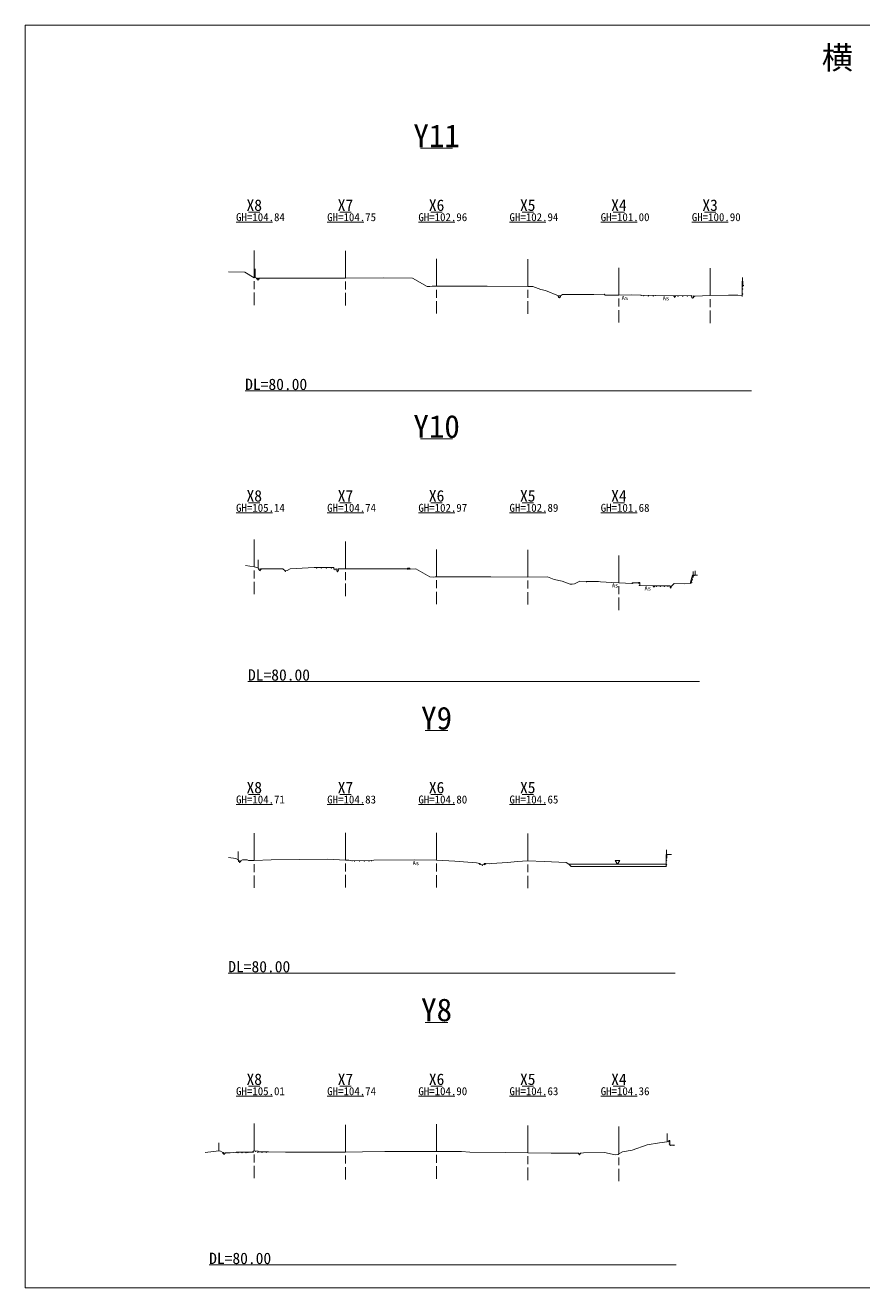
# Model space of a CAD drawing. Extents: x -50 to 357, y 65 to 342.
# Drawn here: x -50 to 133.8, y 65 to 342 of the extents above; entities that cross this region are included whole.
import ezdxf
from ezdxf.enums import TextEntityAlignment as Align

# ---------------------------------------------------------------- set-up
doc = ezdxf.new("R2010")
doc.units = 0
doc.header["$MEASUREMENT"] = 0
doc.linetypes.add('一点鎖線', pattern=[9.25, 6, -0.75, 1.75, -0.75])
for name, color, linetype in [('S-SUV', 2, 'Continuous'), ('S-SUV-BMK', 6, 'Continuous'), ('S-SUV-HTXT', 1, 'Continuous'), ('S-SUV-TTL', 7, 'Continuous')]:
    doc.layers.add(name, color=color, linetype=linetype)
doc.styles.add('ＭＳ ゴシック', font='MS Gothic.ttf')

msp = doc.modelspace()

# ---------------------------------------------------------------- linework, layer by layer
at = {"layer": 'S-SUV', "color": 7, "linetype": '一点鎖線', "lineweight": 13}
for p, q in [((0.48, 286.64), (0.48, 288.54)), ((1.08, 222.91), (1.08, 224.71)), ((96.57, 221.32), (96.57, 222.12)), ((96.97, 221.32), (96.97, 222.32)), ((-3.32, 158.92), (-3.32, 160.72)), ((90.72, 160.08), (90.72, 161.08)), ((90.87, 97.04), (90.87, 98.84)), ((-7.51, 95.02), (-7.51, 96.82))]:
    msp.add_line(p, q, dxfattribs=at)
at = {"layer": 'S-SUV', "color": 7, "linetype": 'Continuous', "lineweight": 13}
for p, q in [((-5.38, 287.92), (-1.85, 287.8)), ((-1.85, 287.8), (0.25, 286.61)), ((0.25, 286.61), (0.48, 286.64)), ((0.48, 286.64), (0.77, 286.48)), ((0.77, 286.48), (0.92, 286.48)), ((0.77, 286.48), (0.77, 286.38)), ((0.92, 286.48), (0.92, 286.22)), ((0.92, 286.22), (1.2, 286.22)), ((1.2, 286.22), (1.2, 286.48)), ((1.2, 286.48), (1.33, 286.48)), ((1.33, 286.48), (13.95, 286.5)), ((1.33, 286.48), (1.33, 286.38)), ((13.95, 286.5), (20.25, 286.52)), ((20.25, 286.52), (28.71, 286.56)), ((28.71, 286.56), (34.96, 286.48)), ((34.96, 286.48), (38.2, 284.69)), ((107.3, 284.67), (107.3, 285.87)), ((107.3, 285.87), (107.36, 285.87)), ((107.3, 285.47), (107.42, 285.47)), ((107.3, 285.46), (107.42, 285.46)), ((107.3, 285.45), (107.42, 285.45)), ((107.3, 285.44), (107.42, 285.44)), ((107.3, 285.43), (107.42, 285.43)), ((107.3, 285.42), (107.42, 285.42)), ((107.3, 285.41), (107.42, 285.41)), ((107.3, 285.4), (107.42, 285.4)), ((107.3, 285.39), (107.42, 285.39)), ((107.3, 285.38), (107.42, 285.38)), ((107.3, 285.37), (107.42, 285.37)), ((107.3, 285.36), (107.42, 285.36)), ((107.3, 285.35), (107.42, 285.35)), ((107.3, 285.34), (107.42, 285.34)), ((107.3, 285.33), (107.42, 285.33)), ((107.3, 285.32), (107.42, 285.32)), ((107.36, 285.87), (107.36, 286.67)), ((107.36, 285.87), (107.42, 285.87)), ((107.42, 285.87), (107.42, 284.67)), ((38.2, 284.69), (38.78, 284.67)), ((38.78, 284.67), (39.29, 284.78)), ((61.33, 284.71), (63.14, 283.99)), ((63.14, 283.99), (64.11, 283.82)), ((64.11, 283.82), (66.98, 282.65)), ((66.98, 282.65), (66.98, 282.6)), ((66.98, 282.65), (67.38, 282.65)), ((66.98, 282.6), (67.03, 282.6)), ((67.03, 282.6), (67.03, 282.3)), ((67.33, 282.6), (67.03, 282.6)), ((67.33, 282.3), (67.33, 282.6)), ((67.33, 282.6), (67.38, 282.6)), ((67.38, 282.6), (67.38, 282.65)), ((67.38, 282.6), (67.4, 282.63)), ((67.4, 282.63), (67.89, 282.92)), ((67.89, 282.92), (70.35, 282.93)), ((70.35, 282.93), (74.78, 282.92)), ((74.78, 282.92), (77, 282.98)), ((77, 282.98), (77.24, 282.8)), ((77.24, 282.8), (77.24, 282.7)), ((82.95, 282.83), (85.17, 282.75)), ((85.17, 282.75), (88.29, 282.71)), ((85.17, 282.75), (85.17, 282.65)), ((88.29, 282.71), (92.37, 282.63)), ((88.29, 282.71), (88.29, 282.61)), ((92.37, 282.63), (92.37, 282.59)), ((92.37, 282.63), (92.6, 282.63)), ((92.37, 282.59), (92.41, 282.59)), ((92.41, 282.59), (92.41, 282.44)), ((92.41, 282.59), (92.56, 282.59)), ((92.56, 282.44), (92.56, 282.59)), ((92.56, 282.59), (92.6, 282.59)), ((92.6, 282.63), (92.73, 282.64)), ((92.6, 282.63), (92.6, 282.59)), ((92.73, 282.64), (96.25, 282.69)), ((96.25, 282.69), (96.25, 282.22)), ((96.59, 282.23), (96.59, 282.6)), ((96.59, 282.6), (96.9, 282.59)), ((96.9, 282.59), (96.9, 282.49)), ((104.29, 282.76), (106.37, 282.77)), ((106.37, 282.77), (107.28, 282.62)), ((107.28, 282.62), (107.28, 284.67)), ((107.28, 284.67), (107.42, 284.67)), ((107.28, 282.62), (107.28, 282.52)), ((107.3, 285.31), (107.42, 285.31)), ((107.3, 285.3), (107.42, 285.3)), ((107.3, 285.29), (107.42, 285.29)), ((107.3, 285.28), (107.42, 285.28)), ((107.3, 285.27), (107.42, 285.27)), ((107.3, 285.26), (107.42, 285.26)), ((107.42, 284.87), (107.66, 284.87)), ((67.03, 282.3), (67.33, 282.3)), ((92.41, 282.44), (92.56, 282.44)), ((96.25, 282.22), (96.59, 282.23)), ((0.53, 223.13), (0.79, 223)), ((0.79, 223), (1.08, 222.91)), ((1.08, 222.91), (1.2, 222.72)), ((1.2, 222.72), (1.35, 222.72)), ((1.2, 222.72), (1.2, 222.62)), ((1.35, 222.72), (1.35, 222.46)), ((1.35, 222.46), (1.63, 222.46)), ((1.63, 222.46), (1.63, 222.72)), ((1.63, 222.72), (1.76, 222.72)), ((1.76, 222.72), (2.95, 222.75)), ((1.76, 222.72), (1.76, 222.62)), ((2.95, 222.75), (6.5, 222.7)), ((6.5, 222.7), (7, 222.27)), ((7, 222.27), (7.13, 222.27)), ((7, 222.27), (7, 222.17)), ((7.13, 222.27), (7.48, 222.38)), ((7.13, 222.27), (7.13, 222.17)), ((7.48, 222.38), (8.13, 222.73)), ((8.13, 222.73), (13.39, 223.04)), ((13.39, 223.04), (17.72, 223.03)), ((13.39, 223.04), (13.39, 222.94)), ((17.72, 223.03), (17.72, 222.65)), ((17.72, 222.65), (18.34, 222.7)), ((18.34, 222.7), (18.34, 222.25)), ((18.34, 222.25), (18.62, 222.25)), ((18.62, 222.25), (18.62, 222.7)), ((18.62, 222.7), (18.75, 222.7)), ((18.75, 222.7), (20.25, 222.74)), ((18.75, 222.7), (18.75, 222.6)), ((20.25, 222.74), (26.75, 222.76)), ((26.75, 222.76), (33.9, 222.72)), ((33.9, 222.72), (33.9, 222.87)), ((33.9, 222.87), (34.35, 222.87)), ((33.9, 222.72), (33.9, 222.62)), ((34.35, 222.87), (34.35, 222.67)), ((34.35, 222.67), (35.68, 222.74)), ((34.35, 222.67), (34.35, 222.57)), ((35.68, 222.74), (38.75, 220.95)), ((38.75, 220.95), (39.51, 220.92)), ((39.51, 220.92), (39.97, 220.99)), ((64.56, 220.95), (66.07, 220.37)), ((66.07, 220.37), (67.79, 220.06)), ((67.79, 220.06), (69.57, 219.37)), ((69.57, 219.37), (69.97, 219.34)), ((69.97, 219.34), (70.48, 219.48)), ((70.48, 219.48), (71.69, 220)), ((71.69, 220), (73.12, 219.92)), ((73.12, 219.92), (75.8, 219.92)), ((73.12, 219.92), (73.12, 219.82)), ((75.8, 219.92), (76.23, 219.9)), ((76.23, 219.9), (78.71, 219.77)), ((83.13, 219.51), (83.13, 219.63)), ((83.13, 219.63), (83.33, 219.63)), ((83.13, 219.51), (83.13, 219.41)), ((83.33, 219.63), (84.55, 219.64)), ((83.33, 219.63), (83.33, 219.53)), ((84.55, 219.64), (84.55, 219.74)), ((84.55, 219.74), (84.82, 219.73)), ((84.55, 219.64), (84.55, 219.54)), ((84.82, 219.73), (84.82, 219.09)), ((84.82, 219.09), (87.81, 218.97)), ((84.82, 219.09), (84.82, 218.99)), ((87.81, 218.97), (87.81, 218.93)), ((88.04, 218.97), (87.81, 218.97)), ((87.81, 218.93), (87.85, 218.93)), ((87.85, 218.93), (87.85, 218.78)), ((87.85, 218.93), (88, 218.93)), ((88, 218.78), (88, 218.93)), ((88, 218.93), (88.04, 218.93)), ((88.04, 218.97), (89.91, 219.03)), ((88.04, 218.97), (88.04, 218.93)), ((89.91, 219.03), (91.47, 219.04)), ((91.47, 219.04), (91.47, 218.84)), ((91.47, 218.84), (91.51, 218.84)), ((91.51, 218.84), (91.51, 218.66)), ((91.69, 218.66), (91.69, 218.84)), ((91.69, 218.84), (91.73, 218.84)), ((91.73, 218.84), (92.4, 219.51)), ((91.73, 218.84), (91.73, 218.74)), ((92.4, 219.51), (94.65, 219.45)), ((94.65, 219.45), (95.91, 219.61)), ((95.88, 219.51), (96.37, 221.32)), ((95.88, 219.51), (96.25, 219.74)), ((96.05, 220.12), (96.41, 220.34)), ((96.15, 219.93), (96.05, 220.12)), ((96.25, 219.74), (96.15, 219.93)), ((96.21, 220.72), (96.58, 220.94)), ((96.31, 220.53), (96.21, 220.72)), ((96.41, 220.34), (96.31, 220.53)), ((96.37, 221.32), (96.57, 221.32)), ((96.47, 221.13), (96.37, 221.32)), ((96.58, 220.94), (96.47, 221.13)), ((96.57, 221.32), (96.77, 221.32)), ((96.77, 221.32), (96.97, 221.32)), ((96.77, 221.32), (96.77, 221.22)), ((96.97, 221.32), (97.47, 221.32)), ((87.85, 218.78), (88, 218.78)), ((91.51, 218.66), (91.69, 218.66)), ((-5.37, 159.43), (-3.78, 159.19)), ((-3.78, 159.19), (-3.32, 158.92)), ((-3.08, 158.68), (-3.32, 158.92)), ((-3.08, 158.68), (-3.23, 158.68)), ((-3.23, 158.68), (-3.23, 158.58)), ((-3.08, 158.42), (-3.08, 158.68)), ((-2.8, 158.42), (-3.08, 158.42)), ((-2.8, 158.68), (-2.31, 158.9)), ((-2.8, 158.68), (-2.8, 158.42)), ((-2.8, 158.68), (-2.67, 158.68)), ((-2.67, 158.68), (-2.67, 158.58)), ((-2.31, 158.9), (-1.33, 158.89)), ((-1.33, 158.89), (-1.04, 158.74)), ((3.93, 158.88), (10.24, 158.97)), ((10.24, 158.97), (16.36, 159)), ((20.98, 158.84), (21.69, 158.68)), ((21.69, 158.68), (25.98, 158.73)), ((21.69, 158.68), (21.69, 158.58)), ((25.98, 158.73), (26.47, 158.8)), ((25.98, 158.73), (25.98, 158.63)), ((26.47, 158.8), (35.3, 158.89)), ((35.3, 158.89), (40.25, 158.8)), ((40.25, 158.8), (44.28, 158.62)), ((44.28, 158.62), (48.99, 158.26)), ((48.99, 158.26), (49.78, 158.08)), ((49.78, 158.08), (49.53, 158.11)), ((49.53, 158.11), (49.53, 158.01)), ((49.78, 158.08), (49.89, 157.83)), ((50.71, 157.79), (50.71, 158.07)), ((50.71, 158.07), (51.04, 158.05)), ((51.04, 158.05), (51.76, 157.99)), ((51.04, 158.05), (51.04, 157.95)), ((51.76, 157.99), (52.24, 158.11)), ((52.24, 158.11), (55.86, 158.29)), ((55.86, 158.29), (57.95, 158.54)), ((63.88, 158.55), (68.68, 158.31)), ((68.68, 158.31), (69.26, 157.91)), ((69.26, 157.91), (69.77, 157.44)), ((69.26, 157.91), (90.62, 157.91)), ((79.46, 158.74), (80.42, 158.74)), ((79.46, 158.74), (79.94, 157.91)), ((79.94, 157.91), (80.42, 158.74)), ((90.62, 159.28), (90.8, 159.28)), ((90.62, 159.28), (90.62, 157.44)), ((90.64, 159.28), (90.64, 160.08)), ((90.64, 160.08), (90.72, 160.08)), ((90.64, 159.78), (90.8, 159.78)), ((90.64, 159.77), (90.8, 159.77)), ((90.64, 159.76), (90.8, 159.76)), ((90.64, 159.75), (90.8, 159.75)), ((90.64, 159.74), (90.8, 159.74)), ((90.64, 159.73), (90.8, 159.73)), ((90.64, 159.72), (90.8, 159.72)), ((90.64, 159.71), (90.8, 159.71)), ((90.64, 159.7), (90.8, 159.7)), ((90.64, 159.69), (90.8, 159.69)), ((90.64, 159.68), (90.8, 159.68)), ((90.64, 159.67), (90.8, 159.67)), ((90.64, 159.66), (90.8, 159.66)), ((90.64, 159.65), (90.8, 159.65)), ((90.64, 159.64), (90.8, 159.64)), ((90.64, 159.63), (90.8, 159.63)), ((90.64, 159.62), (90.8, 159.62)), ((90.64, 159.61), (90.8, 159.61)), ((90.64, 159.6), (90.8, 159.6)), ((90.64, 159.59), (90.8, 159.59)), ((90.64, 159.58), (90.8, 159.58)), ((90.64, 159.57), (90.8, 159.57)), ((90.72, 160.08), (90.8, 160.08)), ((90.8, 160.08), (91.8, 160.08)), ((90.8, 159.28), (90.8, 160.08)), ((49.89, 157.83), (50.71, 157.79)), ((69.77, 157.44), (90.62, 157.44)), ((90.62, 157.44), (90.62, 157.34)), ((89.14, 96.81), (90.87, 97.04)), ((90.87, 97.04), (91.22, 97.07)), ((91.22, 97.29), (91.44, 97.31)), ((91.22, 97.07), (91.22, 97.29)), ((91.22, 97.07), (91.22, 96.97)), ((91.44, 97.31), (91.44, 96.31)), ((-10.51, 94.69), (-8.73, 94.88)), ((-8.73, 94.88), (-7.51, 95.02)), ((-7.51, 95.02), (-7.18, 94.95)), ((-7.18, 94.95), (-6.67, 94.65)), ((-6.67, 94.65), (-6.52, 94.65)), ((-6.67, 94.65), (-6.67, 94.55)), ((-6.52, 94.65), (-6.52, 94.37)), ((-6.52, 94.37), (-6.24, 94.37)), ((-6.24, 94.37), (-6.24, 94.63)), ((-6.24, 94.63), (-6.11, 94.63)), ((-6.11, 94.63), (-5.01, 94.62)), ((-6.11, 94.63), (-6.11, 94.53)), ((-5.01, 94.62), (-3.74, 94.72)), ((-3.74, 94.72), (-1.15, 94.72)), ((-3.74, 94.72), (-3.74, 94.62)), ((-1.15, 94.72), (-0.12, 94.74)), ((-1.15, 94.72), (-1.15, 94.62)), ((-0.12, 94.74), (-0.12, 94.84)), ((-0.12, 94.84), (0.03, 94.84)), ((-0.12, 94.74), (-0.12, 94.64)), ((0.03, 94.84), (0.03, 94.99)), ((1.12, 95), (1.12, 94.8)), ((1.12, 94.8), (3.38, 94.85)), ((3.38, 94.85), (7.09, 94.76)), ((3.38, 94.85), (3.38, 94.75)), ((7.09, 94.76), (17.06, 94.76)), ((23.99, 94.81), (28.89, 94.86)), ((28.89, 94.86), (35.23, 94.89)), ((35.23, 94.89), (40.25, 94.9)), ((40.25, 94.9), (45.71, 94.88)), ((45.71, 94.88), (47.51, 94.73)), ((47.51, 94.73), (55.47, 94.67)), ((65.42, 94.56), (71.33, 94.55)), ((71.33, 94.55), (71.46, 94.55)), ((71.33, 94.55), (71.33, 94.45)), ((71.46, 94.55), (71.46, 94.29)), ((71.46, 94.29), (71.74, 94.29)), ((71.74, 94.29), (71.74, 94.55)), ((71.74, 94.55), (71.87, 94.55)), ((71.87, 94.55), (72.47, 94.62)), ((71.87, 94.55), (71.87, 94.45)), ((72.47, 94.62), (77.06, 94.65)), ((77.06, 94.65), (79.43, 94.16)), ((79.43, 94.16), (80.08, 94.24)), ((81.04, 94.85), (83.19, 95.17)), ((83.19, 95.17), (86.42, 96.39)), ((86.42, 96.39), (89.14, 96.81)), ((91.44, 96.31), (92.44, 96.31))]:
    msp.add_line(p, q, dxfattribs=at)
at = {"layer": 'S-SUV', "color": 2, "linetype": 'Continuous', "lineweight": 13}
for p, q in [((-1.75, 261.77), (109.31, 261.77)), ((-1.13, 198), (97.92, 198)), ((-5.46, 134), (92.62, 134)), ((-9.65, 70), (92.78, 70))]:
    msp.add_line(p, q, dxfattribs=at)
at = {"layer": 'S-SUV', "color": 7, "linetype": 'Continuous', "lineweight": 13, "flags": 128}
for points in [[(39.29, 284.78), (40.25, 284.73), (51.37, 284.75)], [(51.37, 284.75), (60.25, 284.71), (61.33, 284.71)], [(77.24, 282.8), (80.25, 282.77), (82.95, 282.83)], [(96.9, 282.59), (100.25, 282.67), (104.29, 282.76)], [(-1.69, 223.48), (0.25, 223.14), (0.53, 223.13)], [(39.97, 220.99), (40.25, 220.97), (52.16, 221)], [(52.16, 221), (60.25, 220.89), (64.56, 220.95)], [(78.71, 219.77), (80.25, 219.68), (83.13, 219.51)], [(-1.04, 158.74), (0.25, 158.71), (3.93, 158.88)], [(16.36, 159), (20.25, 158.83), (20.98, 158.84)], [(57.95, 158.54), (60.25, 158.65), (63.88, 158.55)], [(0.03, 94.99), (0.25, 95.01), (1.12, 95)], [(17.06, 94.76), (20.25, 94.74), (23.99, 94.81)], [(55.47, 94.67), (60.25, 94.63), (65.42, 94.56)], [(80.08, 94.24), (80.25, 94.36), (81.04, 94.85)]]:
    msp.add_lwpolyline(points, dxfattribs=at)
at = {"layer": 'S-SUV', "color": 7, "linetype": 'Continuous', "lineweight": 13}
for centre in [(0.85, 286.36), (1.05, 286.13), (1.27, 286.35), (85.69, 282.64), (86.73, 282.63), (87.77, 282.62), (92.31, 282.51), (92.65, 282.51), (93.23, 282.55), (94.24, 282.56), (95.24, 282.58), (96.15, 282.59), (107.38, 284.13), (107.38, 283.06), (66.94, 282.45), (67.18, 282.23), (67.41, 282.45), (92.49, 282.34), (96.44, 282.14), (96.73, 282.47), (1.27, 222.6), (1.49, 222.36), (1.69, 222.6), (7.06, 222.19), (13.92, 222.94), (14.99, 222.94), (16.06, 222.93), (17.13, 222.93), (17.97, 222.54), (18.5, 222.11), (18.71, 222.44), (34.12, 222.7), (83.22, 219.53), (84.7, 219.62), (84.7, 219.1), (87.79, 218.87), (88.06, 218.86), (88.47, 218.88), (89.33, 218.9), (90.19, 218.91), (91.04, 218.93), (96.59, 221.25), (87.93, 218.72), (91.59, 218.56), (-3.16, 158.57), (-2.94, 158.32), (-2.74, 158.57), (22.23, 158.59), (23.3, 158.6), (24.37, 158.61), (25.44, 158.62), (49.69, 157.93), (50.87, 157.89), (90.72, 158.81), (90.72, 157.86), (50.29, 157.7), (91.33, 97.11), (-6.59, 94.52), (-6.39, 94.27), (-6.17, 94.51), (-3.31, 94.62), (-2.45, 94.62), (-1.58, 94.62), (0.05, 94.76), (0.57, 94.92), (1.02, 94.72), (1.95, 94.72), (2.91, 94.74), (71.39, 94.42), (71.58, 94.19), (71.81, 94.42), (91.33, 96.54), (91.63, 96.22), (92.33, 96.22)]:
    msp.add_circle(centre, 0.0383, dxfattribs=at)
at = {"layer": 'S-SUV-BMK', "color": 2, "linetype": '一点鎖線', "lineweight": 13}
for p, q in [((0.25, 292.61), (0.25, 280.61)), ((20.25, 292.52), (20.25, 280.52)), ((40.25, 290.73), (40.25, 278.73)), ((60.25, 290.71), (60.25, 278.71)), ((80.25, 288.77), (80.25, 276.77)), ((100.25, 288.67), (100.25, 276.67)), ((0.25, 229.14), (0.25, 217.14)), ((20.25, 228.74), (20.25, 216.74)), ((40.25, 226.97), (40.25, 214.97)), ((60.25, 226.89), (60.25, 214.89)), ((80.25, 225.68), (80.25, 213.68)), ((0.25, 164.71), (0.25, 152.71)), ((20.25, 164.83), (20.25, 152.83)), ((40.25, 164.8), (40.25, 152.8)), ((60.25, 164.65), (60.25, 152.65)), ((0.25, 101.01), (0.25, 89.01)), ((20.25, 100.74), (20.25, 88.74)), ((40.25, 100.9), (40.25, 88.9)), ((60.25, 100.63), (60.25, 88.63)), ((80.25, 100.36), (80.25, 88.36))]:
    msp.add_line(p, q, dxfattribs=at)
at = {"layer": 'S-SUV-HTXT', "color": 7, "linetype": 'Continuous', "lineweight": 13}
for p, q in [((36.75, 315), (43.75, 315)), ((-1, 301.02), (1.5, 301.02)), ((19, 301.02), (21.5, 301.02)), ((39, 301.02), (41.5, 301.02)), ((59, 301.02), (61.5, 301.02)), ((79, 301.02), (81.5, 301.02)), ((99, 301.02), (101.5, 301.02)), ((-3.75, 298.77), (4.25, 298.77)), ((16.25, 298.77), (24.25, 298.77)), ((36.25, 298.77), (44.25, 298.77)), ((56.25, 298.77), (64.25, 298.77)), ((76.25, 298.77), (84.25, 298.77)), ((96.25, 298.77), (104.25, 298.77)), ((36.75, 251.23), (43.75, 251.23)), ((-1, 237.25), (1.5, 237.25)), ((19, 237.25), (21.5, 237.25)), ((39, 237.25), (41.5, 237.25)), ((59, 237.25), (61.5, 237.25)), ((79, 237.25), (81.5, 237.25)), ((-3.75, 235), (4.25, 235)), ((16.25, 235), (24.25, 235)), ((36.25, 235), (44.25, 235)), ((56.25, 235), (64.25, 235)), ((76.25, 235), (84.25, 235)), ((37.75, 187.23), (42.75, 187.23)), ((-1, 173.25), (1.5, 173.25)), ((19, 173.25), (21.5, 173.25)), ((39, 173.25), (41.5, 173.25)), ((59, 173.25), (61.5, 173.25)), ((-3.75, 171), (4.25, 171)), ((16.25, 171), (24.25, 171)), ((36.25, 171), (44.25, 171)), ((56.25, 171), (64.25, 171)), ((37.75, 123.23), (42.75, 123.23)), ((-1, 109.25), (1.5, 109.25)), ((19, 109.25), (21.5, 109.25)), ((39, 109.25), (41.5, 109.25)), ((59, 109.25), (61.5, 109.25)), ((79, 109.25), (81.5, 109.25)), ((-3.75, 107), (4.25, 107)), ((16.25, 107), (24.25, 107)), ((36.25, 107), (44.25, 107)), ((56.25, 107), (64.25, 107)), ((76.25, 107), (84.25, 107))]:
    msp.add_line(p, q, dxfattribs=at)
at = {"layer": 'S-SUV-TTL', "color": 2, "linetype": 'Continuous', "lineweight": 13}
for p, q in [((-50, 342), (350.5, 342)), ((-50, 65), (-50, 342)), ((350.5, 65), (-50, 65))]:
    msp.add_line(p, q, dxfattribs=at)

# ---------------------------------------------------------------- texts
at = {"layer": 'S-SUV', "color": 7, "linetype": 'Continuous', "lineweight": 13, "style": 'ＭＳ ゴシック'}
for p in [(80.85, 281.72), (89.85, 281.65), (78.71, 218.64), (85.87, 218.01), (34.99, 157.72)]:
    msp.add_text('As', height=0.9, dxfattribs=at).set_placement(p)
at = {"layer": 'S-SUV-HTXT', "color": 7, "linetype": 'Continuous', "lineweight": 13, "style": 'ＭＳ ゴシック'}
for s, height, p in [('Y11', 5, (40.25, 315.25)), ('X8', 2.5, (0.25, 301.27)), ('X7', 2.5, (20.25, 301.27)), ('X6', 2.5, (40.25, 301.27)), ('X5', 2.5, (60.25, 301.27)), ('X4', 2.5, (80.25, 301.27)), ('X3', 2.5, (100.25, 301.27)), ('X8', 2.5, (0.25, 237.5)), ('X7', 2.5, (20.25, 237.5)), ('X6', 2.5, (40.25, 237.5)), ('X5', 2.5, (60.25, 237.5)), ('X4', 2.5, (80.25, 237.5)), ('Y9', 5, (40.25, 187.48)), ('X8', 2.5, (0.25, 173.5)), ('X7', 2.5, (20.25, 173.5)), ('X6', 2.5, (40.25, 173.5)), ('X5', 2.5, (60.25, 173.5)), ('X8', 2.5, (0.25, 109.5)), ('X7', 2.5, (20.25, 109.5)), ('X6', 2.5, (40.25, 109.5)), ('X4', 2.5, (80.25, 109.5))]:
    msp.add_text(s, height=height, dxfattribs=at).set_placement(p, align=Align.CENTER)
for s, height, p in [('GH=104.84', 1.75, (-3.75, 299.02)), ('GH=104.75', 1.75, (16.25, 299.02)), ('GH=102.96', 1.75, (36.25, 299.02)), ('GH=102.94', 1.75, (56.25, 299.02)), ('GH=100.90', 1.75, (96.25, 299.02)), ('DL=80.00', 2.5, (-1.75, 261.97)), ('GH=105.14', 1.75, (-3.75, 235.25)), ('GH=104.74', 1.75, (16.25, 235.25)), ('GH=102.97', 1.75, (36.25, 235.25)), ('GH=102.89', 1.75, (56.25, 235.25)), ('GH=101.68', 1.75, (76.25, 235.25)), ('DL=80.00', 2.5, (-1.13, 198.2)), ('GH=104.71', 1.75, (-3.75, 171.25)), ('GH=104.83', 1.75, (16.25, 171.25)), ('GH=104.80', 1.75, (36.25, 171.25)), ('GH=104.65', 1.75, (56.25, 171.25)), ('DL=80.00', 2.5, (-5.46, 134.2)), ('GH=105.01', 1.75, (-3.75, 107.25)), ('GH=104.74', 1.75, (16.25, 107.25)), ('GH=104.90', 1.75, (36.25, 107.25)), ('GH=104.36', 1.75, (76.25, 107.25)), ('DL=80.00', 2.5, (-9.65, 70.2))]:
    msp.add_text(s, height=height, dxfattribs=at).set_placement(p)
at = {"layer": 'S-SUV-HTXT', "color": 7, "lineweight": 13, "style": 'ＭＳ ゴシック'}
msp.add_text('GH=101.00', height=1.75, dxfattribs=at).set_placement((76.25, 299.02))
at = {"layer": 'S-SUV-HTXT', "color": 7, "linetype": '一点鎖線', "lineweight": 13, "style": 'ＭＳ ゴシック'}
for s, height, p in [('Y10', 5, (40.25, 251.48)), ('Y8', 5, (40.25, 123.48)), ('X5', 2.5, (60.25, 109.5))]:
    msp.add_text(s, height=height, dxfattribs=at).set_placement(p, align=Align.CENTER)
msp.add_text('GH=104.63', height=1.75, dxfattribs=at).set_placement((56.25, 107.25))
at = {"layer": 'S-SUV-TTL', "color": 7, "linetype": '一点鎖線', "lineweight": 13, "style": 'ＭＳ ゴシック'}
msp.add_text('横', height=5, rotation=360, dxfattribs=at).set_placement((124.77, 332.39))

doc.saveas('drawing.dxf')
